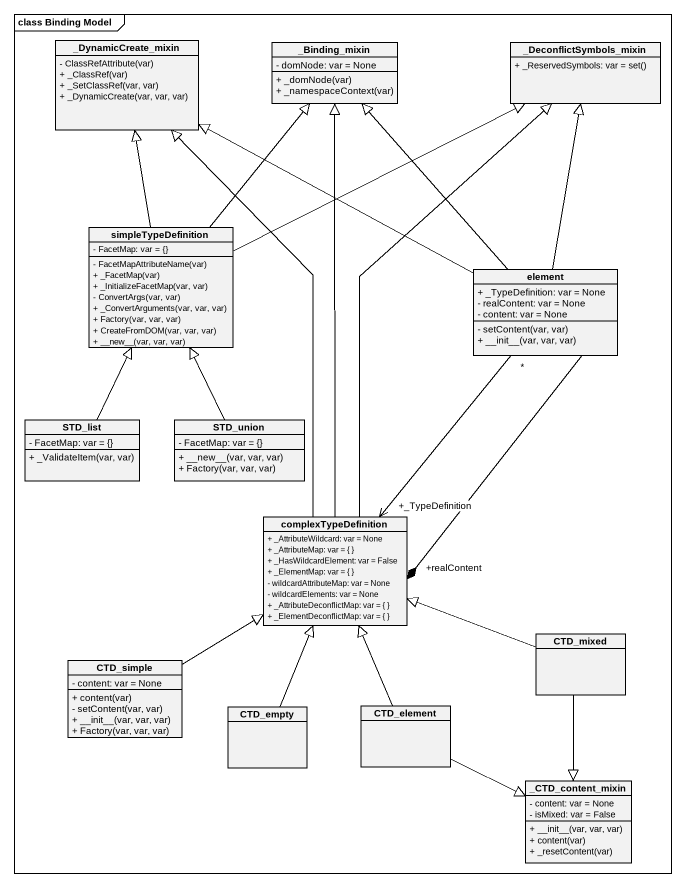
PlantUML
@startuml
mainframe class Binding Model
hide circle
hide empty members
skinparam classAttributeIconSize 0
class "_DynamicCreate_mixin" as DynamicCreate_mixin {
  - ClassRefAttribute(var)
  + _ClassRef(var)
  + _SetClassRef(var, var)
  + _DynamicCreate(var, var, var)
}
class "_Binding_mixin" as Binding_mixin {
  - domNode: var = None
  + _domNode(var)
  + _namespaceContext(var)
}
class "_DeconflictSymbols_mixin" as DeconflictSymbols_mixin {
  {field} + _ReservedSymbols: var = set()
}
class simpleTypeDefinition {
  - FacetMap: var = {}
  - FacetMapAttributeName(var)
  + _FacetMap(var)
  + _InitializeFacetMap(var, var)
  - ConvertArgs(var, var)
  + _ConvertArguments(var, var, var)
  + Factory(var, var, var)
  + CreateFromDOM(var, var, var)
  + ~__new~__(var, var, var)
}
class element {
  + _TypeDefinition: var = None
  - realContent: var = None
  - content: var = None
  - setContent(var, var)
  + ~__init~__(var, var, var)
}
class STD_list {
  - FacetMap: var = {}
  + _ValidateItem(var, var)
}
class STD_union {
  - FacetMap: var = {}
  + ~__new~__(var, var, var)
  + Factory(var, var, var)
}
class complexTypeDefinition {
  + _AttributeWildcard: var = None
  + _AttributeMap: var = { }
  + _HasWildcardElement: var = False
  + _ElementMap: var = { }
  - wildcardAttributeMap: var = None
  - wildcardElements: var = None
  + _AttributeDeconflictMap: var = { }
  + _ElementDeconflictMap: var = { }
}
class CTD_mixed
class CTD_simple {
  - content: var = None
  + content(var)
  - setContent(var, var)
  + ~__init~__(var, var, var)
  + Factory(var, var, var)
}
class CTD_empty
class CTD_element
class "_CTD_content_mixin" as CTD_content_mixin {
  - content: var = None
  - isMixed: var = False
  + ~__init~__(var, var, var)
  + content(var)
  + _resetContent(var)
}
simpleTypeDefinition -up-|> DynamicCreate_mixin
simpleTypeDefinition -up-|> Binding_mixin
simpleTypeDefinition -right-|> DeconflictSymbols_mixin
element -left-|> DynamicCreate_mixin
element -up-|> Binding_mixin
element -up-|> DeconflictSymbols_mixin
element "*" --> "+_TypeDefinition" complexTypeDefinition
element --* "+realContent" complexTypeDefinition
STD_list -up-|> simpleTypeDefinition
STD_union -up-|> simpleTypeDefinition
complexTypeDefinition -up-|> DynamicCreate_mixin
complexTypeDefinition -up-|> Binding_mixin
complexTypeDefinition -up-|> DeconflictSymbols_mixin
CTD_mixed -left-|> complexTypeDefinition
CTD_mixed --|> CTD_content_mixin
CTD_simple -up-|> complexTypeDefinition
CTD_empty -up-|> complexTypeDefinition
CTD_element -up-|> complexTypeDefinition
CTD_element -right-|> CTD_content_mixin
@enduml
